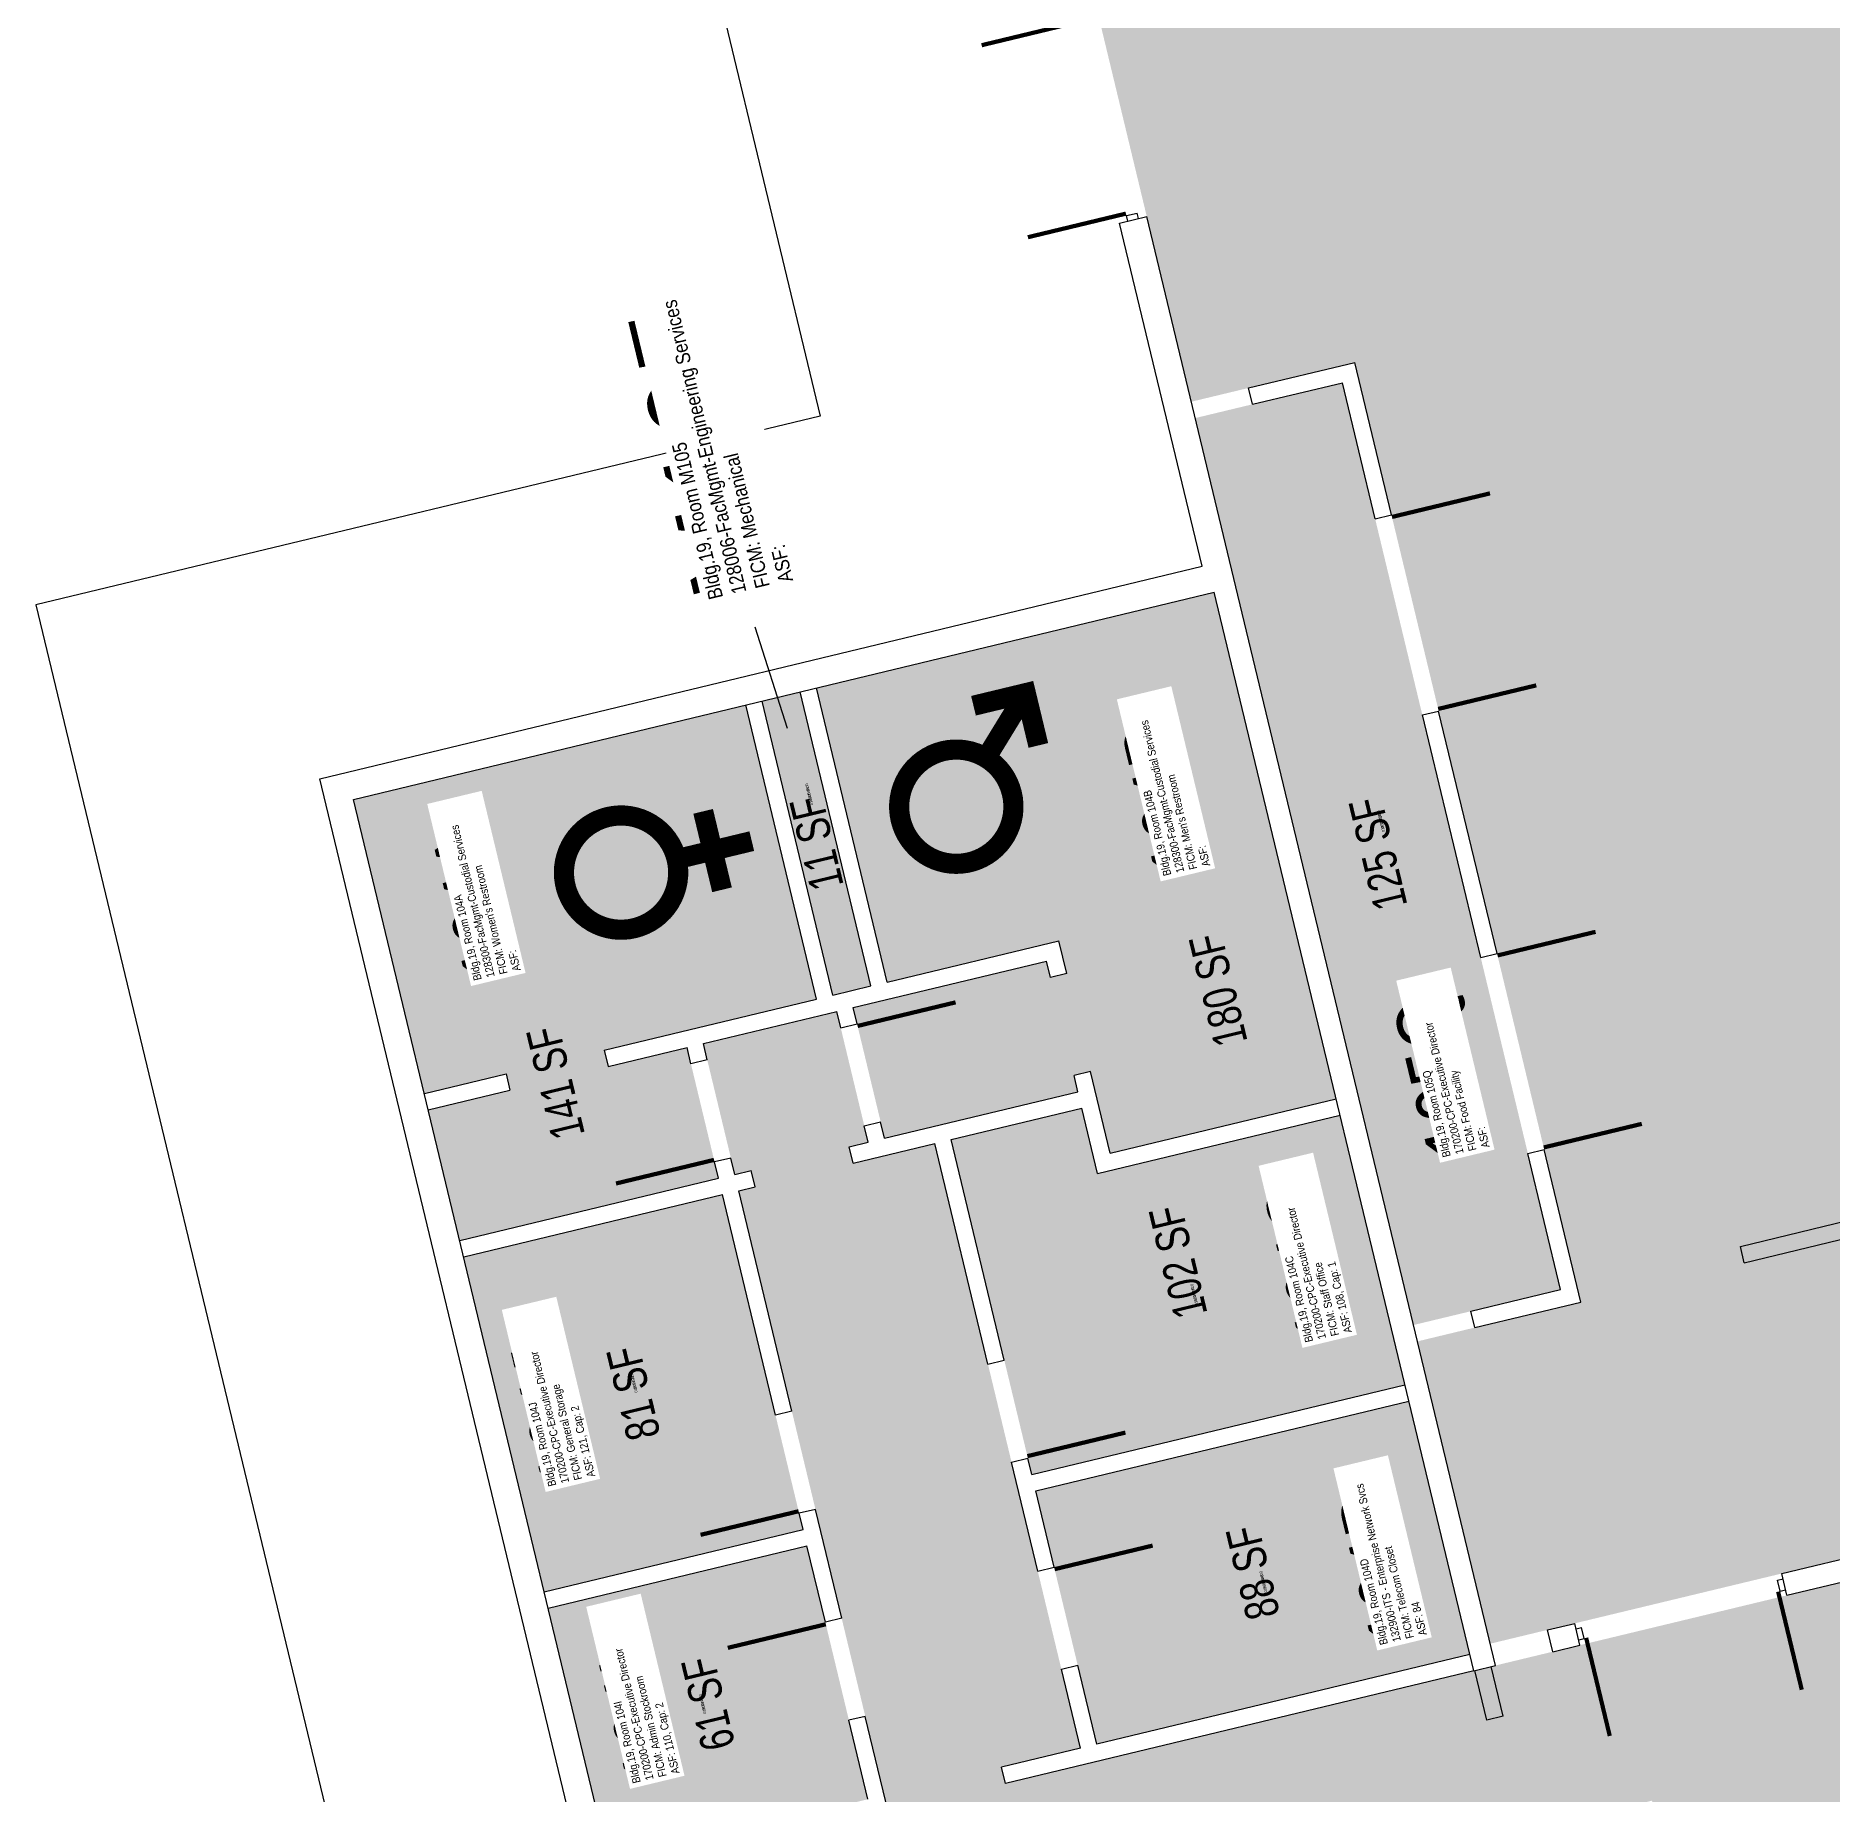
# Model space of a CAD drawing. Header units: inches. Extents: x 69215158 to 69219847, y 27668439 to 27672332.
# Drawn here: x 69215637 to 69216278, y 27670146 to 27670774 of the extents above; entities that cross this region are included whole.
import ezdxf
from ezdxf.enums import TextEntityAlignment as Align

# ---------------------------------------------------------------- set-up
doc = ezdxf.new("R2010")
doc.units = ezdxf.units.IN
doc.header["$LTSCALE"] = 100
doc.header["$MEASUREMENT"] = 0
doc.layers.get('0').update_dxf_attribs({"linetype": 'CONTINUOUS'})
for name, color, linetype in [('A-DOOR', 2, 'CONTINUOUS'), ('A-IDEN-ICON', 4, 'CONTINUOUS'), ('A-IDEN-RNUM', 7, 'CONTINUOUS'), ('A-IDEN-SNUM', 4, 'CONTINUOUS'), ('A-IDEN-VNUM', 4, 'CONTINUOUS'), ('A-SITE', 3, 'CONTINUOUS'), ('A-WALL', 5, 'CONTINUOUS'), ('AREA-TEXT', 3, 'CONTINUOUS'), ('Rooms-Category-Color', 7, 'CONTINUOUS'), ('Rooms-College-Color', 7, 'CONTINUOUS'), ('Rooms-Department-Color', 7, 'CONTINUOUS'), ('Rooms-Division-Color', 7, 'CONTINUOUS'), ('Rooms-Information', 7, 'CONTINUOUS')]:
    doc.layers.add(name, color=color, linetype=linetype)
doc.styles.add('CP_AREA', font='arial.ttf', dxfattribs={"height": 15})
doc.styles.add('CP_ROOMSNUMBER', font='arial.ttf', dxfattribs={"height": 1})
doc.styles.add('CP_ROOMVNUMBER', font='arial.ttf', dxfattribs={"width": 0.85, "height": 0.075})

# ---------------------------------------------------------------- blocks, each defined once
blk = doc.blocks.new('CPMEN')
at = {"const_width": 0.015}
for points in [[(0.055, 0.01), (0.055, 0.05), (0.015, 0.05)], [(0.0151, 0.0101), (0.055, 0.05)]]:
    blk.add_lwpolyline(points, dxfattribs=at)
blk.add_lwpolyline([(-0.0575, -0.02, 1), (0.0275, -0.02, 1)], format="xyb", close=True, dxfattribs=at)
blk = doc.blocks.new('CPWOMEN')
at = {"const_width": 0.015}
blk.add_lwpolyline([(-0.0375, 0, 1), (0.0475, 0, 1)], format="xyb", close=True, dxfattribs=at)
for points in [[(0.005, -0.04), (0.005, -0.1)], [(-0.025, -0.07), (0.035, -0.07)]]:
    blk.add_lwpolyline(points, dxfattribs=at)

msp = doc.modelspace()

# ---------------------------------------------------------------- hatches: boundary and pattern name
at = {"layer": 'Rooms-Category-Color', "true_color": 0xffe090}
for points in [[(69216818.72, 27671097.61), (69216802.92, 27671093.81), (69216790.28, 27671146.31), (69216602.89, 27671101.2), (69216589.27, 27671097.92), (69216392.88, 27671050.65), (69216379.27, 27671047.37), (69216182.88, 27671000.09), (69216036.56, 27670964.87), (69216034.13, 27670964.29), (69216036.71, 27670953.59), (69216053.56, 27670883.59), (69216057.65, 27670866.58), (69215999.32, 27670852.54), (69216049.75, 27670643.02), (69216108.09, 27670657.06), (69216121.19, 27670602.62), (69216138.04, 27670532.62), (69216158.87, 27670446.09), (69216175.72, 27670376.09), (69216188.83, 27670321.64), (69216150.91, 27670312.52), (69216130.5, 27670307.6), (69216156.47, 27670199.68), (69216176.89, 27670204.6), (69216186.61, 27670206.94), (69216191.47, 27670208.11), (69216230.36, 27670217.47), (69216525.92, 27670288.62), (69216531.75, 27670290.02), (69216775.78, 27670348.77), (69216970.96, 27670395.75), (69216958.32, 27670448.25), (69216973.74, 27670451.96)], [(69216132.21, 27670531.21), (69216115.36, 27670601.21), (69216103.66, 27670649.82), (69216051.16, 27670637.19), (69216060.52, 27670598.3), (69216065.67, 27670576.91), (69216067.07, 27670571.08), (69216095.39, 27670453.44), (69216097.26, 27670445.66), (69216118.09, 27670359.13), (69216127.45, 27670320.24), (69216129.09, 27670313.44), (69216149.51, 27670318.35), (69216181.59, 27670326.07), (69216169.89, 27670374.68), (69216153.04, 27670444.68)]]:
    msp.add_hatch(color=41, dxfattribs=at).paths.add_polyline_path(points)
at = {"layer": 'Rooms-Category-Color', "true_color": 0xadadad}
for points in [[(69216013.7, 27670403.94), (69216007.87, 27670402.54), (69216009.28, 27670396.71), (69215940.25, 27670380.09), (69215929.01, 27670426.76), (69215998.04, 27670443.37), (69215999.45, 27670437.54), (69216005.28, 27670438.94), (69216002.47, 27670450.61), (69215941.22, 27670435.87), (69215915.94, 27670540.87), (69216057.89, 27670575.04), (69216059.29, 27670569.2), (69216101.42, 27670394.2), (69216020.73, 27670374.78)], [(69215921.78, 27670431.19), (69215935.39, 27670434.46), (69215910.11, 27670539.46), (69215896.5, 27670536.19)], [(69215775.94, 27670396.08), (69215805.11, 27670403.1), (69215806.51, 27670397.27), (69215777.35, 27670390.25), (69215788.58, 27670343.58), (69215880.94, 27670365.81), (69215869.71, 27670412.48), (69215841.51, 27670405.69), (69215840.11, 27670411.53), (69215915.94, 27670429.78), (69215890.67, 27670534.78), (69215750.67, 27670501.08)], [(69216923.05, 27670215.53), (69216919.08, 27670232.06), (69216886.54, 27670367.2), (69216799.04, 27670346.14), (69216785.43, 27670342.86), (69216777.66, 27670340.99), (69216542.38, 27670284.35), (69216536.54, 27670282.95), (69216425.71, 27670256.27), (69216419.88, 27670254.86), (69216232.24, 27670209.69), (69216193.35, 27670200.33), (69216188.49, 27670199.16), (69216178.76, 27670196.82), (69215983.35, 27670149.78), (69215981.94, 27670155.61), (69216010.14, 27670162.4), (69216003.35, 27670190.6), (69215994.92, 27670225.6), (69215985.56, 27670264.48), (69215977.14, 27670299.48), (69215958.18, 27670378.24), (69215929.01, 27670371.21), (69215927.61, 27670377.05), (69215934.41, 27670378.69), (69215923.18, 27670425.35), (69215875.54, 27670413.88), (69215886.77, 27670367.22), (69215892.61, 27670368.62), (69215894.01, 27670362.79), (69215888.18, 27670361.38), (69215907.14, 27670282.63), (69215915.56, 27670247.63), (69215924.92, 27670208.74), (69215933.35, 27670173.74), (69215941.54, 27670139.72), (69215843.34, 27670116.08), (69215853.17, 27670075.25), (69215883.25, 27669950.31), (69215884.53, 27669944.97), (69215886.41, 27669937.19), (69215889.68, 27669923.58), (69215897.64, 27669890.52), (69215907, 27669851.63), (69215917.3, 27669808.86), (69215949.38, 27669816.58), (69215984.38, 27669825), (69215987.3, 27669825.71), (69215937.92, 27670030.85), (69215929.49, 27670065.85), (69215927.39, 27670074.6), (69216214.19, 27670143.64), (69216261.47, 27669947.25), (69216208, 27669934.37), (69216209.99, 27669926.11), (69216218.41, 27669891.11), (69216220.63, 27669881.87), (69216252.72, 27669889.6), (69216274.11, 27669894.75), (69216318.83, 27669905.51), (69216301.98, 27669975.51), (69216286.53, 27670039.68), (69216279.51, 27670068.85), (69216437.01, 27670106.76), (69216444.03, 27670077.59), (69216446.95, 27670078.3), (69216481.95, 27670086.72), (69216563.62, 27670106.38), (69216598.62, 27670114.8), (69216767.79, 27670155.53), (69216802.79, 27670163.95), (69216814.45, 27670166.76), (69216849.45, 27670175.19), (69216928.2, 27670194.14), (69216927.5, 27670197.06)], [(69216009.18, 27670192), (69216000.76, 27670227), (69215994.2, 27670254.22), (69216127.4, 27670286.28), (69216149.16, 27670195.87), (69216015.97, 27670163.8)]]:
    msp.add_hatch(color=253, dxfattribs=at).paths.add_polyline_path(points)
at = {"layer": 'Rooms-Category-Color', "true_color": 0xfa9ba3}
msp.add_hatch(color=241, dxfattribs=at).paths.add_polyline_path([(69215991.4, 27670265.89), (69215992.8, 27670260.06), (69216125.99, 27670292.12), (69216119.68, 27670318.37), (69216110.31, 27670357.26), (69216102.83, 27670388.37), (69216016.3, 27670367.54), (69216010.68, 27670390.87), (69215964.01, 27670379.64), (69215982.97, 27670300.89)])
at = {"layer": 'Rooms-Category-Color', "true_color": 0xe3c5e1}
for points in [[(69215793.73, 27670322.19), (69215789.98, 27670337.75), (69215882.35, 27670359.98), (69215901.3, 27670281.23), (69215909.73, 27670246.23), (69215911.13, 27670240.4), (69215818.77, 27670218.16)], [(69215927.51, 27670172.34), (69215919.09, 27670207.34), (69215912.54, 27670234.56), (69215820.17, 27670212.33), (69215841.94, 27670121.91), (69215934.3, 27670144.15)]]:
    msp.add_hatch(color=254, dxfattribs=at).paths.add_polyline_path(points)
at = {"layer": 'Rooms-College-Color', "true_color": 0xadadad}
for points in [[(69216818.72, 27671097.61), (69216802.92, 27671093.81), (69216790.28, 27671146.31), (69216602.89, 27671101.2), (69216589.27, 27671097.92), (69216392.88, 27671050.65), (69216379.27, 27671047.37), (69216182.88, 27671000.09), (69216036.56, 27670964.87), (69216034.13, 27670964.29), (69216036.71, 27670953.59), (69216053.56, 27670883.59), (69216057.65, 27670866.58), (69215999.32, 27670852.54), (69216049.75, 27670643.02), (69216108.09, 27670657.06), (69216121.19, 27670602.62), (69216138.04, 27670532.62), (69216158.87, 27670446.09), (69216175.72, 27670376.09), (69216188.83, 27670321.64), (69216150.91, 27670312.52), (69216130.5, 27670307.6), (69216156.47, 27670199.68), (69216176.89, 27670204.6), (69216186.61, 27670206.94), (69216191.47, 27670208.11), (69216230.36, 27670217.47), (69216525.92, 27670288.62), (69216531.75, 27670290.02), (69216775.78, 27670348.77), (69216970.96, 27670395.75), (69216958.32, 27670448.25), (69216973.74, 27670451.96)], [(69216132.21, 27670531.21), (69216115.36, 27670601.21), (69216103.66, 27670649.82), (69216051.16, 27670637.19), (69216060.52, 27670598.3), (69216065.67, 27670576.91), (69216067.07, 27670571.08), (69216095.39, 27670453.44), (69216097.26, 27670445.66), (69216118.09, 27670359.13), (69216127.45, 27670320.24), (69216129.09, 27670313.44), (69216149.51, 27670318.35), (69216181.59, 27670326.07), (69216169.89, 27670374.68), (69216153.04, 27670444.68)], [(69216013.7, 27670403.94), (69216007.87, 27670402.54), (69216009.28, 27670396.71), (69215940.25, 27670380.09), (69215929.01, 27670426.76), (69215998.04, 27670443.37), (69215999.45, 27670437.54), (69216005.28, 27670438.94), (69216002.47, 27670450.61), (69215941.22, 27670435.87), (69215915.94, 27670540.87), (69216057.89, 27670575.04), (69216059.29, 27670569.2), (69216101.42, 27670394.2), (69216020.73, 27670374.78)], [(69215921.78, 27670431.19), (69215935.39, 27670434.46), (69215910.11, 27670539.46), (69215896.5, 27670536.19)], [(69215775.94, 27670396.08), (69215805.11, 27670403.1), (69215806.51, 27670397.27), (69215777.35, 27670390.25), (69215788.58, 27670343.58), (69215880.94, 27670365.81), (69215869.71, 27670412.48), (69215841.51, 27670405.69), (69215840.11, 27670411.53), (69215915.94, 27670429.78), (69215890.67, 27670534.78), (69215750.67, 27670501.08)], [(69216923.05, 27670215.53), (69216919.08, 27670232.06), (69216886.54, 27670367.2), (69216799.04, 27670346.14), (69216785.43, 27670342.86), (69216777.66, 27670340.99), (69216542.38, 27670284.35), (69216536.54, 27670282.95), (69216425.71, 27670256.27), (69216419.88, 27670254.86), (69216232.24, 27670209.69), (69216193.35, 27670200.33), (69216188.49, 27670199.16), (69216178.76, 27670196.82), (69215983.35, 27670149.78), (69215981.94, 27670155.61), (69216010.14, 27670162.4), (69216003.35, 27670190.6), (69215994.92, 27670225.6), (69215985.56, 27670264.48), (69215977.14, 27670299.48), (69215958.18, 27670378.24), (69215929.01, 27670371.21), (69215927.61, 27670377.05), (69215934.41, 27670378.69), (69215923.18, 27670425.35), (69215875.54, 27670413.88), (69215886.77, 27670367.22), (69215892.61, 27670368.62), (69215894.01, 27670362.79), (69215888.18, 27670361.38), (69215907.14, 27670282.63), (69215915.56, 27670247.63), (69215924.92, 27670208.74), (69215933.35, 27670173.74), (69215941.54, 27670139.72), (69215843.34, 27670116.08), (69215853.17, 27670075.25), (69215883.25, 27669950.31), (69215884.53, 27669944.97), (69215886.41, 27669937.19), (69215889.68, 27669923.58), (69215897.64, 27669890.52), (69215907, 27669851.63), (69215917.3, 27669808.86), (69215949.38, 27669816.58), (69215984.38, 27669825), (69215987.3, 27669825.71), (69215937.92, 27670030.85), (69215929.49, 27670065.85), (69215927.39, 27670074.6), (69216214.19, 27670143.64), (69216261.47, 27669947.25), (69216208, 27669934.37), (69216209.99, 27669926.11), (69216218.41, 27669891.11), (69216220.63, 27669881.87), (69216252.72, 27669889.6), (69216274.11, 27669894.75), (69216318.83, 27669905.51), (69216301.98, 27669975.51), (69216286.53, 27670039.68), (69216279.51, 27670068.85), (69216437.01, 27670106.76), (69216444.03, 27670077.59), (69216446.95, 27670078.3), (69216481.95, 27670086.72), (69216563.62, 27670106.38), (69216598.62, 27670114.8), (69216767.79, 27670155.53), (69216802.79, 27670163.95), (69216814.45, 27670166.76), (69216849.45, 27670175.19), (69216928.2, 27670194.14), (69216927.5, 27670197.06)], [(69215991.4, 27670265.89), (69215992.8, 27670260.06), (69216125.99, 27670292.12), (69216119.68, 27670318.37), (69216110.31, 27670357.26), (69216102.83, 27670388.37), (69216016.3, 27670367.54), (69216010.68, 27670390.87), (69215964.01, 27670379.64), (69215982.97, 27670300.89)], [(69215793.73, 27670322.19), (69215789.98, 27670337.75), (69215882.35, 27670359.98), (69215901.3, 27670281.23), (69215909.73, 27670246.23), (69215911.13, 27670240.4), (69215818.77, 27670218.16)], [(69216009.18, 27670192), (69216000.76, 27670227), (69215994.2, 27670254.22), (69216127.4, 27670286.28), (69216149.16, 27670195.87), (69216015.97, 27670163.8)], [(69215927.51, 27670172.34), (69215919.09, 27670207.34), (69215912.54, 27670234.56), (69215820.17, 27670212.33), (69215841.94, 27670121.91), (69215934.3, 27670144.15)]]:
    msp.add_hatch(color=253, dxfattribs=at).paths.add_polyline_path(points)
at = {"layer": 'Rooms-Department-Color', "true_color": 0x80bc67}
for points in [[(69216818.72, 27671097.61), (69216802.92, 27671093.81), (69216790.28, 27671146.31), (69216602.89, 27671101.2), (69216589.27, 27671097.92), (69216392.88, 27671050.65), (69216379.27, 27671047.37), (69216182.88, 27671000.09), (69216036.56, 27670964.87), (69216034.13, 27670964.29), (69216036.71, 27670953.59), (69216053.56, 27670883.59), (69216057.65, 27670866.58), (69215999.32, 27670852.54), (69216049.75, 27670643.02), (69216108.09, 27670657.06), (69216121.19, 27670602.62), (69216138.04, 27670532.62), (69216158.87, 27670446.09), (69216175.72, 27670376.09), (69216188.83, 27670321.64), (69216150.91, 27670312.52), (69216130.5, 27670307.6), (69216156.47, 27670199.68), (69216176.89, 27670204.6), (69216186.61, 27670206.94), (69216191.47, 27670208.11), (69216230.36, 27670217.47), (69216525.92, 27670288.62), (69216531.75, 27670290.02), (69216775.78, 27670348.77), (69216970.96, 27670395.75), (69216958.32, 27670448.25), (69216973.74, 27670451.96)], [(69216132.21, 27670531.21), (69216115.36, 27670601.21), (69216103.66, 27670649.82), (69216051.16, 27670637.19), (69216060.52, 27670598.3), (69216065.67, 27670576.91), (69216067.07, 27670571.08), (69216095.39, 27670453.44), (69216097.26, 27670445.66), (69216118.09, 27670359.13), (69216127.45, 27670320.24), (69216129.09, 27670313.44), (69216149.51, 27670318.35), (69216181.59, 27670326.07), (69216169.89, 27670374.68), (69216153.04, 27670444.68)], [(69215991.4, 27670265.89), (69215992.8, 27670260.06), (69216125.99, 27670292.12), (69216119.68, 27670318.37), (69216110.31, 27670357.26), (69216102.83, 27670388.37), (69216016.3, 27670367.54), (69216010.68, 27670390.87), (69215964.01, 27670379.64), (69215982.97, 27670300.89)], [(69215793.73, 27670322.19), (69215789.98, 27670337.75), (69215882.35, 27670359.98), (69215901.3, 27670281.23), (69215909.73, 27670246.23), (69215911.13, 27670240.4), (69215818.77, 27670218.16)], [(69215927.51, 27670172.34), (69215919.09, 27670207.34), (69215912.54, 27670234.56), (69215820.17, 27670212.33), (69215841.94, 27670121.91), (69215934.3, 27670144.15)]]:
    msp.add_hatch(color=83, dxfattribs=at).paths.add_polyline_path(points)
at = {"layer": 'Rooms-Department-Color', "true_color": 0xacacac}
for points in [[(69216013.7, 27670403.94), (69216007.87, 27670402.54), (69216009.28, 27670396.71), (69215940.25, 27670380.09), (69215929.01, 27670426.76), (69215998.04, 27670443.37), (69215999.45, 27670437.54), (69216005.28, 27670438.94), (69216002.47, 27670450.61), (69215941.22, 27670435.87), (69215915.94, 27670540.87), (69216057.89, 27670575.04), (69216059.29, 27670569.2), (69216101.42, 27670394.2), (69216020.73, 27670374.78)], [(69215921.78, 27670431.19), (69215935.39, 27670434.46), (69215910.11, 27670539.46), (69215896.5, 27670536.19)], [(69215775.94, 27670396.08), (69215805.11, 27670403.1), (69215806.51, 27670397.27), (69215777.35, 27670390.25), (69215788.58, 27670343.58), (69215880.94, 27670365.81), (69215869.71, 27670412.48), (69215841.51, 27670405.69), (69215840.11, 27670411.53), (69215915.94, 27670429.78), (69215890.67, 27670534.78), (69215750.67, 27670501.08)], [(69216923.05, 27670215.53), (69216919.08, 27670232.06), (69216886.54, 27670367.2), (69216799.04, 27670346.14), (69216785.43, 27670342.86), (69216777.66, 27670340.99), (69216542.38, 27670284.35), (69216536.54, 27670282.95), (69216425.71, 27670256.27), (69216419.88, 27670254.86), (69216232.24, 27670209.69), (69216193.35, 27670200.33), (69216188.49, 27670199.16), (69216178.76, 27670196.82), (69215983.35, 27670149.78), (69215981.94, 27670155.61), (69216010.14, 27670162.4), (69216003.35, 27670190.6), (69215994.92, 27670225.6), (69215985.56, 27670264.48), (69215977.14, 27670299.48), (69215958.18, 27670378.24), (69215929.01, 27670371.21), (69215927.61, 27670377.05), (69215934.41, 27670378.69), (69215923.18, 27670425.35), (69215875.54, 27670413.88), (69215886.77, 27670367.22), (69215892.61, 27670368.62), (69215894.01, 27670362.79), (69215888.18, 27670361.38), (69215907.14, 27670282.63), (69215915.56, 27670247.63), (69215924.92, 27670208.74), (69215933.35, 27670173.74), (69215941.54, 27670139.72), (69215843.34, 27670116.08), (69215853.17, 27670075.25), (69215883.25, 27669950.31), (69215884.53, 27669944.97), (69215886.41, 27669937.19), (69215889.68, 27669923.58), (69215897.64, 27669890.52), (69215907, 27669851.63), (69215917.3, 27669808.86), (69215949.38, 27669816.58), (69215984.38, 27669825), (69215987.3, 27669825.71), (69215937.92, 27670030.85), (69215929.49, 27670065.85), (69215927.39, 27670074.6), (69216214.19, 27670143.64), (69216261.47, 27669947.25), (69216208, 27669934.37), (69216209.99, 27669926.11), (69216218.41, 27669891.11), (69216220.63, 27669881.87), (69216252.72, 27669889.6), (69216274.11, 27669894.75), (69216318.83, 27669905.51), (69216301.98, 27669975.51), (69216286.53, 27670039.68), (69216279.51, 27670068.85), (69216437.01, 27670106.76), (69216444.03, 27670077.59), (69216446.95, 27670078.3), (69216481.95, 27670086.72), (69216563.62, 27670106.38), (69216598.62, 27670114.8), (69216767.79, 27670155.53), (69216802.79, 27670163.95), (69216814.45, 27670166.76), (69216849.45, 27670175.19), (69216928.2, 27670194.14), (69216927.5, 27670197.06)], [(69216009.18, 27670192), (69216000.76, 27670227), (69215994.2, 27670254.22), (69216127.4, 27670286.28), (69216149.16, 27670195.87), (69216015.97, 27670163.8)]]:
    msp.add_hatch(color=253, dxfattribs=at).paths.add_polyline_path(points)
at = {"layer": 'Rooms-Division-Color', "true_color": 0x80bc67}
for points in [[(69216818.72, 27671097.61), (69216802.92, 27671093.81), (69216790.28, 27671146.31), (69216602.89, 27671101.2), (69216589.27, 27671097.92), (69216392.88, 27671050.65), (69216379.27, 27671047.37), (69216182.88, 27671000.09), (69216036.56, 27670964.87), (69216034.13, 27670964.29), (69216036.71, 27670953.59), (69216053.56, 27670883.59), (69216057.65, 27670866.58), (69215999.32, 27670852.54), (69216049.75, 27670643.02), (69216108.09, 27670657.06), (69216121.19, 27670602.62), (69216138.04, 27670532.62), (69216158.87, 27670446.09), (69216175.72, 27670376.09), (69216188.83, 27670321.64), (69216150.91, 27670312.52), (69216130.5, 27670307.6), (69216156.47, 27670199.68), (69216176.89, 27670204.6), (69216186.61, 27670206.94), (69216191.47, 27670208.11), (69216230.36, 27670217.47), (69216525.92, 27670288.62), (69216531.75, 27670290.02), (69216775.78, 27670348.77), (69216970.96, 27670395.75), (69216958.32, 27670448.25), (69216973.74, 27670451.96)], [(69216132.21, 27670531.21), (69216115.36, 27670601.21), (69216103.66, 27670649.82), (69216051.16, 27670637.19), (69216060.52, 27670598.3), (69216065.67, 27670576.91), (69216067.07, 27670571.08), (69216095.39, 27670453.44), (69216097.26, 27670445.66), (69216118.09, 27670359.13), (69216127.45, 27670320.24), (69216129.09, 27670313.44), (69216149.51, 27670318.35), (69216181.59, 27670326.07), (69216169.89, 27670374.68), (69216153.04, 27670444.68)], [(69215991.4, 27670265.89), (69215992.8, 27670260.06), (69216125.99, 27670292.12), (69216119.68, 27670318.37), (69216110.31, 27670357.26), (69216102.83, 27670388.37), (69216016.3, 27670367.54), (69216010.68, 27670390.87), (69215964.01, 27670379.64), (69215982.97, 27670300.89)], [(69215793.73, 27670322.19), (69215789.98, 27670337.75), (69215882.35, 27670359.98), (69215901.3, 27670281.23), (69215909.73, 27670246.23), (69215911.13, 27670240.4), (69215818.77, 27670218.16)], [(69215927.51, 27670172.34), (69215919.09, 27670207.34), (69215912.54, 27670234.56), (69215820.17, 27670212.33), (69215841.94, 27670121.91), (69215934.3, 27670144.15)]]:
    msp.add_hatch(color=83, dxfattribs=at).paths.add_polyline_path(points)
at = {"layer": 'Rooms-Division-Color', "true_color": 0xadadad}
for points in [[(69216013.7, 27670403.94), (69216007.87, 27670402.54), (69216009.28, 27670396.71), (69215940.25, 27670380.09), (69215929.01, 27670426.76), (69215998.04, 27670443.37), (69215999.45, 27670437.54), (69216005.28, 27670438.94), (69216002.47, 27670450.61), (69215941.22, 27670435.87), (69215915.94, 27670540.87), (69216057.89, 27670575.04), (69216059.29, 27670569.2), (69216101.42, 27670394.2), (69216020.73, 27670374.78)], [(69215921.78, 27670431.19), (69215935.39, 27670434.46), (69215910.11, 27670539.46), (69215896.5, 27670536.19)], [(69215775.94, 27670396.08), (69215805.11, 27670403.1), (69215806.51, 27670397.27), (69215777.35, 27670390.25), (69215788.58, 27670343.58), (69215880.94, 27670365.81), (69215869.71, 27670412.48), (69215841.51, 27670405.69), (69215840.11, 27670411.53), (69215915.94, 27670429.78), (69215890.67, 27670534.78), (69215750.67, 27670501.08)], [(69216923.05, 27670215.53), (69216919.08, 27670232.06), (69216886.54, 27670367.2), (69216799.04, 27670346.14), (69216785.43, 27670342.86), (69216777.66, 27670340.99), (69216542.38, 27670284.35), (69216536.54, 27670282.95), (69216425.71, 27670256.27), (69216419.88, 27670254.86), (69216232.24, 27670209.69), (69216193.35, 27670200.33), (69216188.49, 27670199.16), (69216178.76, 27670196.82), (69215983.35, 27670149.78), (69215981.94, 27670155.61), (69216010.14, 27670162.4), (69216003.35, 27670190.6), (69215994.92, 27670225.6), (69215985.56, 27670264.48), (69215977.14, 27670299.48), (69215958.18, 27670378.24), (69215929.01, 27670371.21), (69215927.61, 27670377.05), (69215934.41, 27670378.69), (69215923.18, 27670425.35), (69215875.54, 27670413.88), (69215886.77, 27670367.22), (69215892.61, 27670368.62), (69215894.01, 27670362.79), (69215888.18, 27670361.38), (69215907.14, 27670282.63), (69215915.56, 27670247.63), (69215924.92, 27670208.74), (69215933.35, 27670173.74), (69215941.54, 27670139.72), (69215843.34, 27670116.08), (69215853.17, 27670075.25), (69215883.25, 27669950.31), (69215884.53, 27669944.97), (69215886.41, 27669937.19), (69215889.68, 27669923.58), (69215897.64, 27669890.52), (69215907, 27669851.63), (69215917.3, 27669808.86), (69215949.38, 27669816.58), (69215984.38, 27669825), (69215987.3, 27669825.71), (69215937.92, 27670030.85), (69215929.49, 27670065.85), (69215927.39, 27670074.6), (69216214.19, 27670143.64), (69216261.47, 27669947.25), (69216208, 27669934.37), (69216209.99, 27669926.11), (69216218.41, 27669891.11), (69216220.63, 27669881.87), (69216252.72, 27669889.6), (69216274.11, 27669894.75), (69216318.83, 27669905.51), (69216301.98, 27669975.51), (69216286.53, 27670039.68), (69216279.51, 27670068.85), (69216437.01, 27670106.76), (69216444.03, 27670077.59), (69216446.95, 27670078.3), (69216481.95, 27670086.72), (69216563.62, 27670106.38), (69216598.62, 27670114.8), (69216767.79, 27670155.53), (69216802.79, 27670163.95), (69216814.45, 27670166.76), (69216849.45, 27670175.19), (69216928.2, 27670194.14), (69216927.5, 27670197.06)], [(69216009.18, 27670192), (69216000.76, 27670227), (69215994.2, 27670254.22), (69216127.4, 27670286.28), (69216149.16, 27670195.87), (69216015.97, 27670163.8)]]:
    msp.add_hatch(color=253, dxfattribs=at).paths.add_polyline_path(points)

# ---------------------------------------------------------------- linework, layer by layer
at = {"layer": 'A-DOOR'}
for points in [[(69216009.89, 27670778.71, 1.5, 1.5, 0), (69215974.89, 27670770.28, 0, 0, 0), (69215975.07, 27670769.55, 0, 0, 0.414214), (69216019.6, 27670744.79, 0, 0, 0.414214)], [(69216026.39, 27670710.17, 1.5, 1.5, 0), (69215991.39, 27670701.74, 0, 0, 0), (69215991.21, 27670702.47, 0, 0, -0.414214), (69216019.6, 27670744.79, 0, 0, -0.414214)], [(69216121.37, 27670601.89, 1.5, 1.5, 0), (69216156.37, 27670610.31, 0, 0, 0), (69216156.54, 27670609.58, 0, 0, -0.414214), (69216128.16, 27670567.27, 0, 0, -0.414214)], [(69216137.87, 27670533.35, 1.5, 1.5, 0), (69216172.87, 27670541.77, 0, 0, 0), (69216172.69, 27670542.5, 0, 0, 0.414214), (69216128.16, 27670567.27, 0, 0, 0.414214)], [(69216159.05, 27670445.36, 1.5, 1.5, 0), (69216194.05, 27670453.79, 0, 0, 0), (69216194.22, 27670453.06, 0, 0, -0.414214), (69216165.84, 27670410.74, 0, 0, -0.414214)], [(69215930.59, 27670420.19, 1.5, 1.5, 0), (69215965.59, 27670428.62, 0, 0, 0), (69215965.77, 27670427.89, 0, 0, -0.414214), (69215937.38, 27670385.57, 0, 0, -0.414214)], [(69216175.55, 27670376.82, 1.5, 1.5, 0), (69216210.55, 27670385.24, 0, 0, 0), (69216210.37, 27670385.97, 0, 0, 0.414214), (69216165.84, 27670410.74, 0, 0, 0.414214)], [(69215879.36, 27670372.38, 1.5, 1.5, 0), (69215844.36, 27670363.95, 0, 0, 0), (69215844.19, 27670364.68, 0, 0, -0.414214), (69215872.57, 27670407, 0, 0, -0.414214)], [(69215991.22, 27670266.62, 1.5, 1.5, 0), (69216026.22, 27670275.04, 0, 0, 0), (69216026.04, 27670275.77, 0, 0, 0.414214), (69215981.51, 27670300.54, 0, 0, 0.414214)], [(69215909.55, 27670246.96, 1.5, 1.5, 0), (69215874.55, 27670238.53, 0, 0, 0), (69215874.38, 27670239.26, 0, 0, -0.414214), (69215902.76, 27670281.58, 0, 0, -0.414214)], [(69216000.93, 27670226.27, 1.5, 1.5, 0), (69216035.93, 27670234.7, 0, 0, 0), (69216036.11, 27670233.97, 0, 0, -0.414214), (69216007.72, 27670191.65, 0, 0, -0.414214)], [(69216259.23, 27670218.25, 1.5, 1.5, 0), (69216267.66, 27670183.25, 0, 0, 0), (69216266.93, 27670183.07, 0, 0, -0.414214), (69216224.61, 27670211.46, 0, 0, -0.414214)], [(69216190.69, 27670201.75, 1.5, 1.5, 0), (69216199.12, 27670166.75, 0, 0, 0), (69216199.85, 27670166.93, 0, 0, 0.414214), (69216224.61, 27670211.46, 0, 0, 0.414214)], [(69215919.26, 27670206.61, 1.5, 1.5, 0), (69215884.26, 27670198.19, 0, 0, 0), (69215884.44, 27670197.46, 0, 0, 0.414214), (69215928.97, 27670172.69, 0, 0, 0.414214)], [(69216163.51, 27670138.11, 1.5, 1.5, 0), (69216128.5, 27670129.69, 0, 0, 0), (69216128.33, 27670130.41, 0, 0, -0.414214), (69216156.71, 27670172.73, 0, 0, -0.414214)]]:
    msp.add_lwpolyline(points, format="xyseb", dxfattribs=at)
at = {"layer": 'A-IDEN-VNUM'}
msp.add_line((69215893.91, 27670562.63), (69215905.45, 27670526.52), dxfattribs=at)
at = {"layer": 'A-SITE'}
for p, q in [((69215730.55, 27671413.6), (69215917.28, 27670637.87)), ((69215917.28, 27670637.87), (69215637.28, 27670570.47)), ((69215637.28, 27670570.47), (69216055.73, 27668832.13))]:
    msp.add_line(p, q, dxfattribs=at)
at = {"layer": 'A-WALL'}
for p, q in [((69216026.57, 27670709.44), (69216030.45, 27670710.37)), ((69216030.92, 27670708.43), (69216030.45, 27670710.37)), ((69216024.12, 27670706.79), (69216033.84, 27670709.13)), ((69216053.61, 27670584.29), (69216024.12, 27670706.79)), ((69216027.03, 27670707.49), (69216026.57, 27670709.44)), ((69216065.67, 27670576.91), (69216033.84, 27670709.13)), ((69216070.17, 27670647.94), (69216108.09, 27670657.06)), ((69216121.19, 27670602.62), (69216108.09, 27670657.06)), ((69216071.57, 27670642.1), (69216070.17, 27670647.94)), ((69216071.57, 27670642.1), (69216103.66, 27670649.82)), ((69216115.36, 27670601.21), (69216103.66, 27670649.82)), ((69216115.36, 27670601.21), (69216121.19, 27670602.62)), ((69215738.6, 27670508.46), (69216053.61, 27670584.29)), ((69215750.67, 27670501.08), (69216057.89, 27670575.04)), ((69216150.57, 27670190.03), (69216057.89, 27670575.04)), ((69216158.35, 27670191.91), (69216065.67, 27670576.91)), ((69215935.39, 27670434.46), (69215910.11, 27670539.46)), ((69215941.22, 27670435.87), (69215915.94, 27670540.87)), ((69215915.94, 27670429.78), (69215890.67, 27670534.78)), ((69215921.78, 27670431.19), (69215896.5, 27670536.19)), ((69216132.21, 27670531.21), (69216138.04, 27670532.62)), ((69216153.04, 27670444.68), (69216132.21, 27670531.21)), ((69216158.87, 27670446.09), (69216138.04, 27670532.62)), ((69215843.45, 27670072.91), (69215738.6, 27670508.46)), ((69215853.17, 27670075.25), (69215750.67, 27670501.08)), ((69215941.22, 27670435.87), (69216002.47, 27670450.61)), ((69216005.28, 27670438.94), (69216002.47, 27670450.61)), ((69215929.01, 27670426.76), (69215998.04, 27670443.37)), ((69215999.45, 27670437.54), (69215998.04, 27670443.37)), ((69216153.04, 27670444.68), (69216158.87, 27670446.09)), ((69215921.78, 27670431.19), (69215935.39, 27670434.46)), ((69216005.28, 27670438.94), (69215999.45, 27670437.54)), ((69215840.11, 27670411.53), (69215915.94, 27670429.78)), ((69215875.54, 27670413.88), (69215923.18, 27670425.35)), ((69215924.58, 27670419.52), (69215923.18, 27670425.35)), ((69215924.58, 27670419.52), (69215930.42, 27670420.92)), ((69215930.42, 27670420.92), (69215929.01, 27670426.76)), ((69215840.11, 27670411.53), (69215841.51, 27670405.69)), ((69215841.51, 27670405.69), (69215869.71, 27670412.48)), ((69215871.11, 27670406.65), (69215869.71, 27670412.48)), ((69215876.95, 27670408.05), (69215875.54, 27670413.88)), ((69215775.94, 27670396.08), (69215805.11, 27670403.1)), ((69215805.11, 27670403.1), (69215806.51, 27670397.27)), ((69215876.95, 27670408.05), (69215871.11, 27670406.65)), ((69216013.7, 27670403.94), (69216007.87, 27670402.54)), ((69216009.28, 27670396.71), (69216007.87, 27670402.54)), ((69216020.73, 27670374.78), (69216013.7, 27670403.94)), ((69216245.76, 27670341.52), (69216505.83, 27670404.12)), ((69215777.35, 27670390.25), (69215806.51, 27670397.27)), ((69215940.25, 27670380.09), (69216009.28, 27670396.71)), ((69216247.16, 27670335.69), (69216507.23, 27670398.29)), ((69215964.01, 27670379.64), (69216010.68, 27670390.87)), ((69216016.3, 27670367.54), (69216010.68, 27670390.87)), ((69216020.73, 27670374.78), (69216101.42, 27670394.2)), ((69215933.01, 27670384.52), (69215938.84, 27670385.92)), ((69215934.41, 27670378.69), (69215933.01, 27670384.52)), ((69215940.25, 27670380.09), (69215938.84, 27670385.92)), ((69216016.3, 27670367.54), (69216102.83, 27670388.37)), ((69215927.61, 27670377.05), (69215934.41, 27670378.69)), ((69215929.01, 27670371.21), (69215927.61, 27670377.05)), ((69215929.01, 27670371.21), (69215958.18, 27670378.24)), ((69215977.14, 27670299.48), (69215958.18, 27670378.24)), ((69215982.97, 27670300.89), (69215964.01, 27670379.64)), ((69216169.89, 27670374.68), (69216175.72, 27670376.09)), ((69216188.83, 27670321.64), (69216175.72, 27670376.09)), ((69215885.37, 27670373.05), (69215879.54, 27670371.65)), ((69215880.94, 27670365.81), (69215879.54, 27670371.65)), ((69215886.77, 27670367.22), (69215885.37, 27670373.05)), ((69216181.59, 27670326.07), (69216169.89, 27670374.68)), ((69215788.58, 27670343.58), (69215880.94, 27670365.81)), ((69215886.77, 27670367.22), (69215892.61, 27670368.62)), ((69215894.01, 27670362.79), (69215892.61, 27670368.62)), ((69215789.98, 27670337.75), (69215882.35, 27670359.98)), ((69215901.3, 27670281.23), (69215882.35, 27670359.98)), ((69215888.18, 27670361.38), (69215894.01, 27670362.79)), ((69215907.14, 27670282.63), (69215888.18, 27670361.38)), ((69216260.5, 27670224.73), (69216797.17, 27670353.91)), ((69216262.37, 27670216.95), (69216799.04, 27670346.14)), ((69216247.16, 27670335.69), (69216245.76, 27670341.52)), ((69216149.51, 27670318.35), (69216181.59, 27670326.07)), ((69216150.91, 27670312.52), (69216149.51, 27670318.35)), ((69216150.91, 27670312.52), (69216188.83, 27670321.64)), ((69215977.14, 27670299.48), (69215982.97, 27670300.89)), ((69215992.8, 27670260.06), (69216125.99, 27670292.12)), ((69215994.2, 27670254.22), (69216127.4, 27670286.28)), ((69215907.14, 27670282.63), (69215901.3, 27670281.23)), ((69215985.56, 27670264.48), (69215991.4, 27670265.89)), ((69215994.92, 27670225.6), (69215985.56, 27670264.48)), ((69215992.8, 27670260.06), (69215991.4, 27670265.89)), ((69216000.76, 27670227), (69215994.2, 27670254.22)), ((69215915.56, 27670247.63), (69215909.73, 27670246.23)), ((69215911.13, 27670240.4), (69215909.73, 27670246.23)), ((69215924.92, 27670208.74), (69215915.56, 27670247.63)), ((69215818.77, 27670218.16), (69215911.13, 27670240.4)), ((69215820.17, 27670212.33), (69215912.54, 27670234.56)), ((69215919.09, 27670207.34), (69215912.54, 27670234.56)), ((69215994.92, 27670225.6), (69216000.76, 27670227)), ((69216259.03, 27670222.31), (69216260.97, 27670222.78)), ((69216259.96, 27670218.42), (69216259.03, 27670222.31)), ((69216262.37, 27670216.95), (69216260.5, 27670224.73)), ((69216259.96, 27670218.42), (69216261.91, 27670218.89)), ((69215924.92, 27670208.74), (69215919.09, 27670207.34)), ((69216176.89, 27670204.6), (69216186.61, 27670206.94)), ((69216178.76, 27670196.82), (69216176.89, 27670204.6)), ((69216188.49, 27670199.16), (69216186.61, 27670206.94)), ((69216187.08, 27670205), (69216189.03, 27670205.46)), ((69216189.96, 27670201.57), (69216189.03, 27670205.46)), ((69216178.76, 27670196.82), (69216188.49, 27670199.16)), ((69216188.02, 27670201.11), (69216189.96, 27670201.57)), ((69216003.35, 27670190.6), (69216009.18, 27670192)), ((69216010.14, 27670162.4), (69216003.35, 27670190.6)), ((69216015.97, 27670163.8), (69216009.18, 27670192)), ((69216149.16, 27670195.87), (69216015.97, 27670163.8)), ((69216150.57, 27670190.03), (69216158.35, 27670191.91)), ((69216155.26, 27670172.38), (69216150.98, 27670190.13)), ((69216161.09, 27670173.79), (69216156.82, 27670191.54)), ((69216150.57, 27670190.03), (69215983.35, 27670149.78)), ((69215933.35, 27670173.74), (69215927.51, 27670172.34)), ((69215934.3, 27670144.15), (69215927.51, 27670172.34)), ((69215941.54, 27670139.72), (69215933.35, 27670173.74)), ((69216161.09, 27670173.79), (69216155.26, 27670172.38)), ((69216010.14, 27670162.4), (69215981.94, 27670155.61)), ((69215983.35, 27670149.78), (69215981.94, 27670155.61))]:
    msp.add_line(p, q, dxfattribs=at)

# ---------------------------------------------------------------- block references
at = {"layer": 'A-IDEN-ICON', "xscale": 480.0000000000002, "yscale": 480.0000000000002, "zscale": 480.0000000000002}
for name, p, rotation in [('CPMEN', (69215970.59, 27670509.48), 13.53477827580382), ('CPWOMEN', (69215846.73, 27670472.6), 103.5347782758038)]:
    msp.add_blockref(name, p, dxfattribs=dict(at, rotation=rotation))

# ---------------------------------------------------------------- texts
at = {"layer": 'A-IDEN-RNUM', "style": 'CP_ROOMSNUMBER', "width": 0.85}
for s, p in [('M105-00', (69215913.29, 27670502.86)), ('0104-B0', (69216040.47, 27670502.18)), ('0105-Q0', (69216117.58, 27670493.29)), ('0104-A0', (69215794.29, 27670464.85)), ('0104-C0', (69216050.77, 27670324.3)), ('0104-J0', (69215850.69, 27670292.94)), ('0104-D0', (69216075.45, 27670221.77)), ('0104-I0', (69215875.26, 27670178.16))]:
    msp.add_text(s, height=1, rotation=103.53478, dxfattribs=at).set_placement(p, align=Align.MIDDLE)
at = {"layer": 'A-IDEN-SNUM', "style": 'CP_ROOMSNUMBER', "width": 0.85}
for s, p in [('0190M10500', (69215913.29, 27670502.86)), ('01900104B0', (69216040.47, 27670502.18)), ('01900105Q0', (69216117.58, 27670493.29)), ('01900104A0', (69215794.29, 27670464.85)), ('01900104C0', (69216050.77, 27670324.3)), ('01900104J0', (69215850.69, 27670292.94)), ('01900104D0', (69216075.45, 27670221.77)), ('01900104I0', (69215875.26, 27670178.16))]:
    msp.add_text(s, height=1, rotation=103.53478, dxfattribs=at).set_placement(p, align=Align.MIDDLE)
at = {"layer": 'A-IDEN-VNUM', "style": 'CP_ROOMVNUMBER', "width": 0.85}
for s, height, p in [('M105', 36, (69215877.93, 27670627.06)), ('104B', 20, (69216040.47, 27670502.18)), ('104A', 20, (69215794.29, 27670464.85)), ('105Q', 20, (69216140.36, 27670403.14)), ('104C', 20, (69216091.61, 27670336.47)), ('104J', 20, (69215822.18, 27670282.51)), ('104D', 20, (69216117.65, 27670228.28)), ('104I', 20, (69215852.92, 27670173.94))]:
    msp.add_text(s, height=height, rotation=103.53478, dxfattribs=at).set_placement(p, align=Align.MIDDLE)
at = {"layer": 'AREA-TEXT', "style": 'CP_AREA', "width": 0.75}
for s, p in [('11 SF', (69215915.94, 27670485.32)), ('125 SF', (69216116.37, 27670481.63)), ('180 SF', (69216059.3, 27670432.97)), ('141 SF', (69215822.76, 27670399.83)), ('102 SF', (69216045, 27670335.88)), ('81 SF', (69215850.56, 27670289.07)), ('88 SF', (69216071.68, 27670225.04)), ('61 SF', (69215877.24, 27670178.24))]:
    msp.add_text(s, height=12, rotation=103.53478, dxfattribs=at).set_placement(p, align=Align.MIDDLE_CENTER)

# ---------------------------------------------------------------- next in the draw order: texts
at = {"layer": 'Rooms-Information', "attachment_point": 7, "rotation": 103.53478, "style": 'CP_ROOMVNUMBER', "bg_fill": 3, "box_fill_scale": 1.5, "bg_fill_color": 256, "bg_fill_true_color": 13158600, "bg_fill_transparency": 0}
for s, insert, char_height, width in [('Bldg.19, Room M105^M^J128006-FacMgmt-Engineering Services^M^JFICM: Mechanical^M^JASF: ', (69215907.71, 27670579.24), 5.1429, 115.2), ("Bldg.19, Room 104B^M^J128300-FacMgmt-Custodial Services^M^JFICM: Men's Restroom^M^JASF: ", (69216056.56, 27670477.53), 2.8571, 64), ("Bldg.19, Room 104A^M^J128300-FacMgmt-Custodial Services^M^JFICM: Women's Restroom^M^JASF: ", (69215810.38, 27670440.18), 2.8571, 64), ('Bldg.19, Room 105Q^M^J170200-CPC-Executive Director^M^JFICM: Food Facility^M^JASF: ', (69216156.3, 27670377.1), 2.8571, 64), ('Bldg.19, Room 104C^M^J170200-CPC-Executive Director^M^JFICM: Staff Office^M^JASF: 108, Cap: 1', (69216107.97, 27670311.21), 2.8571, 64), ('Bldg.19, Room 104J^M^J170200-CPC-Executive Director^M^JFICM: General Storage^M^JASF: 121, Cap: 2', (69215837.8, 27670259.78), 2.8571, 64), ('Bldg.19, Room 104D^M^J132900-ITS - Enterprise Network Svcs^M^JFICM: Telecom Closet^M^JASF: 84', (69216133.89, 27670203), 2.8571, 64), ('Bldg.19, Room 104I^M^J170200-CPC-Executive Director^M^JFICM: Admin Stockroom^M^JASF: 110, Cap: 2', (69215867.93, 27670153.79), 2.8571, 64)]:
    msp.add_mtext(s, dxfattribs=dict(at, insert=insert, char_height=char_height, width=width))

doc.saveas('drawing.dxf')
